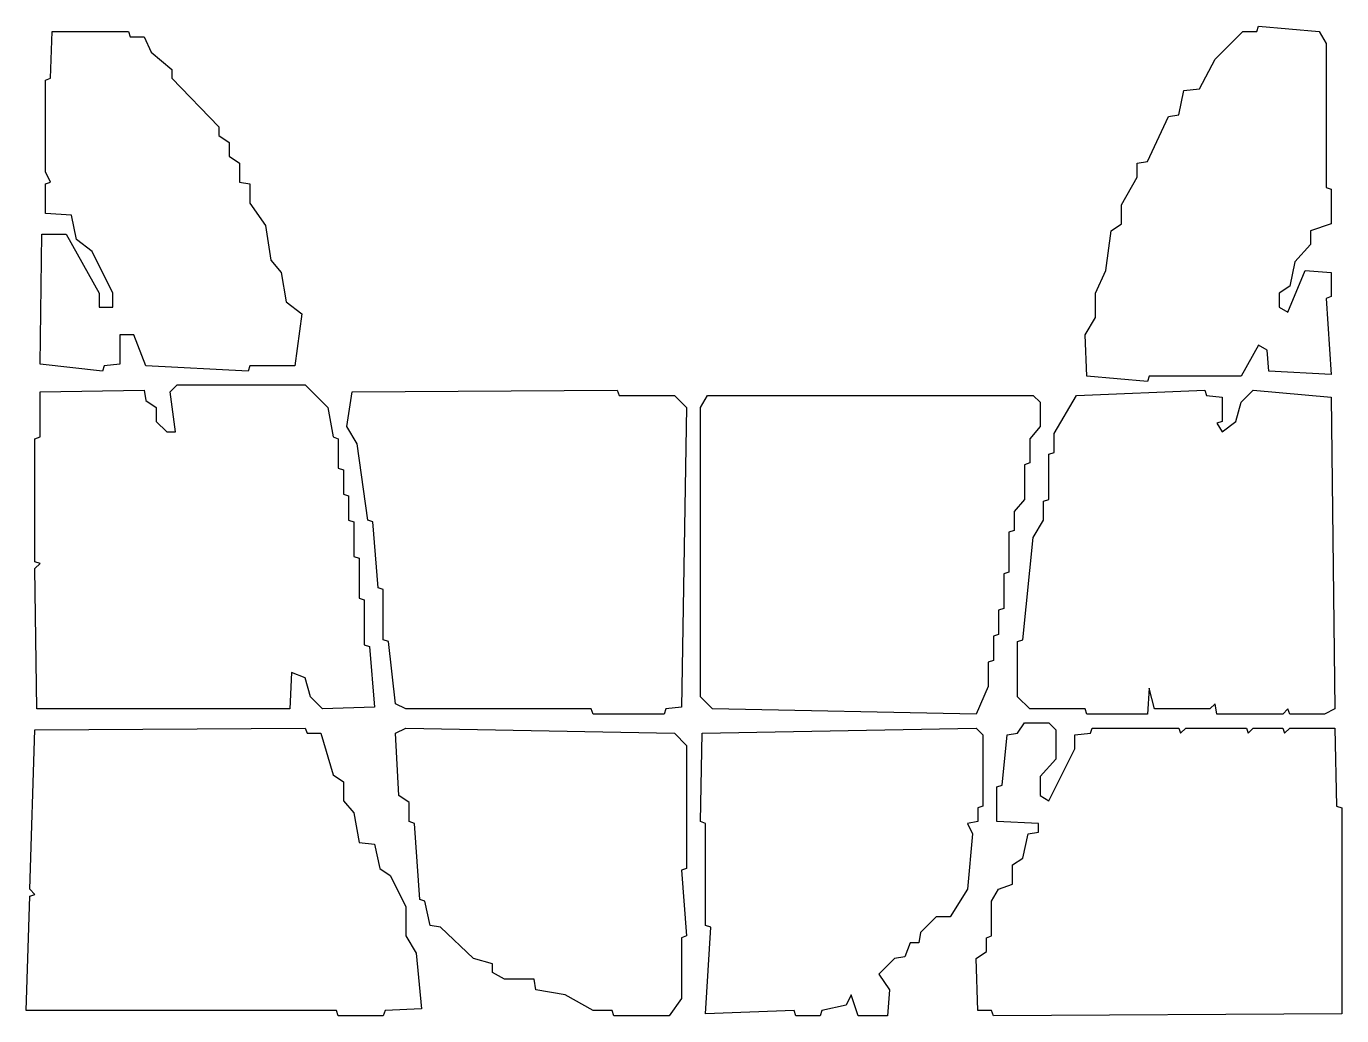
# Model space of a CAD drawing. Extents: x 64 to 452, y 60 to 1069.
# Drawn here: x 372.4 to 436.7, y 564.5 to 612.8 of the extents above; entities that cross this region are included whole.
import ezdxf

# ---------------------------------------------------------------- set-up
doc = ezdxf.new("R2010")
doc.units = 0

msp = doc.modelspace()

# ---------------------------------------------------------------- linework, layer by layer
at = {"layer": 'SMALL_FEATURE'}
for p, q in [((373.634, 610.277), (373.719, 612.563)), ((373.719, 612.563), (377.444, 612.563)), ((377.444, 612.563), (377.529, 612.309)), ((430.53, 611.209), (431.885, 612.563)), ((431.885, 612.563), (432.562, 612.563)), ((432.562, 612.563), (432.647, 612.817)), ((432.647, 612.817), (435.61, 612.563)), ((435.61, 612.563), (435.949, 611.971)), ((377.529, 612.309), (378.206, 612.309)), ((378.206, 612.309), (378.545, 611.547)), ((435.949, 611.971), (435.949, 604.943)), ((378.545, 611.547), (379.561, 610.701)), ((429.768, 609.769), (430.53, 611.209)), ((379.561, 610.701), (379.561, 610.277)), ((373.38, 610.193), (373.634, 610.277)), ((373.38, 605.705), (373.38, 610.193)), ((379.561, 610.277), (381.847, 607.907)), ((428.752, 608.499), (429.006, 609.685)), ((429.006, 609.685), (429.768, 609.769)), ((427.228, 606.213), (428.244, 608.415)), ((428.244, 608.415), (428.752, 608.499)), ((381.847, 607.907), (381.847, 607.483)), ((381.847, 607.483), (382.355, 607.145)), ((382.355, 607.145), (382.355, 606.467)), ((382.355, 606.467), (382.863, 606.129)), ((382.863, 606.129), (382.863, 605.197)), ((426.72, 606.129), (427.228, 606.213)), ((426.72, 605.451), (426.72, 606.129)), ((373.634, 605.197), (373.38, 605.705)), ((425.958, 604.097), (426.72, 605.451)), ((373.38, 605.113), (373.634, 605.197)), ((373.38, 603.673), (373.38, 605.113)), ((382.863, 605.197), (383.371, 605.113)), ((383.371, 605.113), (383.371, 604.181)), ((435.949, 604.943), (436.203, 604.859)), ((436.203, 604.859), (436.203, 603.165)), ((383.371, 604.181), (384.133, 603.081)), ((425.958, 603.165), (425.958, 604.097)), ((374.65, 603.589), (373.38, 603.673)), ((374.904, 602.403), (374.65, 603.589)), ((384.133, 603.081), (384.387, 601.387)), ((425.196, 600.879), (425.45, 602.827)), ((425.45, 602.827), (425.958, 603.165)), ((436.203, 603.165), (435.187, 602.827)), ((435.187, 602.827), (435.187, 602.149)), ((373.126, 596.307), (373.211, 602.657)), ((373.211, 602.657), (374.396, 602.657)), ((374.396, 602.657), (376.005, 599.779)), ((375.666, 601.811), (374.904, 602.403)), ((435.187, 602.149), (434.425, 601.303)), ((376.682, 599.779), (375.666, 601.811)), ((384.387, 601.387), (384.895, 600.795)), ((424.688, 599.779), (425.196, 600.879)), ((434.086, 598.847), (434.933, 600.879)), ((434.425, 601.303), (434.171, 600.117)), ((434.933, 600.879), (436.203, 600.795)), ((384.895, 600.795), (385.149, 599.355)), ((436.203, 600.795), (436.203, 599.609)), ((376.005, 599.779), (376.005, 599.101)), ((376.682, 599.101), (376.682, 599.779)), ((424.688, 598.593), (424.688, 599.779)), ((434.171, 600.117), (433.663, 599.779)), ((433.663, 599.779), (433.663, 599.101)), ((436.203, 599.609), (435.949, 599.525)), ((376.005, 599.101), (376.682, 599.101)), ((385.149, 599.355), (385.911, 598.763)), ((433.663, 599.101), (434.086, 598.847)), ((435.949, 599.525), (436.203, 595.799)), ((385.911, 598.763), (385.572, 596.223)), ((424.18, 597.747), (424.688, 598.593)), ((377.698, 597.747), (377.021, 597.747)), ((377.021, 597.747), (377.021, 596.307)), ((378.291, 596.223), (377.698, 597.747)), ((424.265, 595.715), (424.18, 597.747)), ((432.647, 597.239), (431.8, 595.715)), ((433.07, 596.985), (432.647, 597.239)), ((433.155, 595.969), (433.07, 596.985)), ((376.174, 595.969), (373.126, 596.307)), ((376.259, 596.223), (376.174, 595.969)), ((377.021, 596.307), (376.259, 596.223)), ((383.286, 595.969), (378.291, 596.223)), ((383.371, 596.223), (383.286, 595.969)), ((385.572, 596.223), (383.371, 596.223)), ((427.228, 595.461), (424.265, 595.715)), ((427.313, 595.715), (427.228, 595.461)), ((431.8, 595.715), (427.313, 595.715)), ((436.203, 595.799), (433.155, 595.969)), ((379.476, 594.953), (379.815, 595.291)), ((379.815, 595.291), (386.08, 595.291)), ((386.08, 595.291), (387.181, 594.191)), ((373.126, 594.953), (378.206, 595.037)), ((373.126, 592.751), (373.126, 594.953)), ((378.206, 595.037), (378.291, 594.529)), ((378.291, 594.529), (378.799, 594.191)), ((379.73, 593.005), (379.476, 594.953)), ((388.112, 593.259), (388.366, 594.953)), ((388.366, 594.953), (401.32, 595.037)), ((401.32, 595.037), (401.405, 594.783)), ((401.405, 594.783), (404.114, 594.783)), ((404.114, 594.783), (404.707, 594.191)), ((405.384, 594.191), (405.723, 594.783)), ((405.723, 594.783), (421.64, 594.783)), ((421.64, 594.783), (421.979, 594.445)), ((421.979, 594.445), (421.979, 593.259)), ((422.656, 592.921), (423.757, 594.783)), ((423.757, 594.783), (430.022, 595.037)), ((430.022, 595.037), (430.107, 594.783)), ((430.107, 594.783), (430.869, 594.699)), ((430.869, 594.699), (430.869, 593.513)), ((431.546, 593.513), (431.8, 594.445)), ((431.8, 594.445), (432.393, 595.037)), ((432.393, 595.037), (436.203, 594.699)), ((436.203, 594.699), (436.372, 579.459)), ((378.799, 594.191), (378.799, 593.513)), ((387.181, 594.191), (387.435, 592.751)), ((404.707, 594.191), (404.453, 579.543)), ((405.384, 580.051), (405.384, 594.191)), ((378.799, 593.513), (379.307, 593.005)), ((388.62, 592.413), (388.112, 593.259)), ((421.979, 593.259), (421.471, 592.667)), ((430.869, 593.513), (430.615, 593.429)), ((430.615, 593.429), (430.869, 593.005)), ((430.869, 593.005), (431.546, 593.513)), ((372.872, 592.667), (373.126, 592.751)), ((372.872, 586.655), (372.872, 592.667)), ((379.307, 593.005), (379.73, 593.005)), ((387.435, 592.751), (387.689, 592.667)), ((387.689, 592.667), (387.689, 591.227)), ((421.471, 592.667), (421.471, 591.481)), ((422.656, 591.989), (422.656, 592.921)), ((389.128, 588.687), (388.62, 592.413)), ((422.402, 591.905), (422.656, 591.989)), ((422.402, 589.703), (422.402, 591.905)), ((387.689, 591.227), (387.943, 591.143)), ((421.471, 591.481), (421.217, 591.397)), ((421.217, 591.397), (421.217, 589.703)), ((387.943, 591.143), (387.943, 589.957)), ((387.943, 589.957), (388.197, 589.873)), ((388.197, 589.873), (388.197, 588.687)), ((421.217, 589.703), (420.709, 589.111)), ((422.148, 589.619), (422.402, 589.703)), ((422.148, 588.687), (422.148, 589.619)), ((388.197, 588.687), (388.451, 588.603)), ((389.382, 588.603), (389.128, 588.687)), ((420.709, 589.111), (420.709, 588.179)), ((421.64, 587.841), (422.148, 588.687)), ((388.451, 588.603), (388.451, 586.909)), ((389.636, 585.385), (389.382, 588.603)), ((420.709, 588.179), (420.455, 588.095)), ((420.455, 588.095), (420.455, 586.147)), ((421.132, 582.845), (421.64, 587.841)), ((388.451, 586.909), (388.705, 586.825)), ((388.705, 586.825), (388.705, 584.877)), ((373.126, 586.571), (372.872, 586.655)), ((372.872, 586.317), (373.126, 586.571)), ((372.957, 579.459), (372.872, 586.317)), ((420.455, 586.147), (420.201, 586.063)), ((420.201, 586.063), (420.201, 584.369)), ((388.705, 584.877), (388.959, 584.793)), ((388.959, 584.793), (388.959, 582.591)), ((389.89, 585.301), (389.636, 585.385)), ((389.89, 582.845), (389.89, 585.301)), ((420.201, 584.369), (419.947, 584.285)), ((419.947, 584.285), (419.947, 583.099)), ((419.947, 583.099), (419.693, 583.015)), ((419.693, 583.015), (419.693, 581.829)), ((388.959, 582.591), (389.213, 582.507)), ((389.213, 582.507), (389.467, 579.543)), ((390.144, 582.761), (389.89, 582.845)), ((390.483, 579.713), (390.144, 582.761)), ((420.878, 582.761), (421.132, 582.845)), ((420.878, 580.051), (420.878, 582.761)), ((419.693, 581.829), (419.439, 581.745)), ((419.439, 581.745), (419.439, 580.559)), ((385.403, 581.237), (385.318, 579.459)), ((386.08, 580.983), (385.403, 581.237)), ((386.334, 580.051), (386.08, 580.983)), ((419.439, 580.559), (418.846, 579.205)), ((427.313, 580.475), (427.228, 579.205)), ((427.567, 579.459), (427.313, 580.475)), ((386.927, 579.459), (386.334, 580.051)), ((390.991, 579.459), (390.483, 579.713)), ((405.977, 579.459), (405.384, 580.051)), ((421.471, 579.459), (420.878, 580.051)), ((430.53, 579.713), (430.276, 579.459)), ((430.615, 579.205), (430.53, 579.713)), ((385.318, 579.459), (372.957, 579.459)), ((389.467, 579.543), (386.927, 579.459)), ((400.05, 579.459), (390.991, 579.459)), ((400.135, 579.205), (400.05, 579.459)), ((403.606, 579.205), (400.135, 579.205)), ((403.691, 579.459), (403.606, 579.205)), ((404.453, 579.543), (403.691, 579.459)), ((418.846, 579.205), (405.977, 579.459)), ((424.18, 579.459), (421.471, 579.459)), ((424.265, 579.205), (424.18, 579.459)), ((427.228, 579.205), (424.265, 579.205)), ((430.276, 579.459), (427.567, 579.459)), ((433.832, 579.205), (430.615, 579.205)), ((434.086, 579.459), (433.832, 579.205)), ((434.171, 579.205), (434.086, 579.459)), ((435.864, 579.205), (434.171, 579.205)), ((436.372, 579.459), (435.864, 579.205)), ((372.618, 570.653), (372.872, 578.443)), ((372.872, 578.443), (386.08, 578.527)), ((386.08, 578.527), (386.165, 578.273)), ((390.483, 578.273), (390.991, 578.527)), ((390.991, 578.527), (404.114, 578.273)), ((405.469, 578.273), (418.846, 578.527)), ((418.846, 578.527), (419.185, 578.189)), ((420.878, 578.273), (421.217, 578.781)), ((421.217, 578.781), (422.402, 578.781)), ((422.402, 578.781), (422.741, 578.443)), ((422.741, 578.443), (422.741, 577.003)), ((424.434, 578.273), (424.519, 578.527)), ((424.519, 578.527), (428.752, 578.527)), ((428.752, 578.527), (428.837, 578.273)), ((428.837, 578.273), (429.091, 578.527)), ((429.091, 578.527), (432.054, 578.527)), ((432.054, 578.527), (432.139, 578.273)), ((432.139, 578.273), (432.393, 578.527)), ((432.393, 578.527), (433.832, 578.527)), ((433.832, 578.527), (433.917, 578.273)), ((433.917, 578.273), (434.171, 578.527)), ((434.171, 578.527), (436.372, 578.527)), ((436.372, 578.527), (436.457, 574.717)), ((386.165, 578.273), (386.842, 578.273)), ((386.842, 578.273), (387.435, 576.241)), ((390.652, 575.225), (390.483, 578.273)), ((404.114, 578.273), (404.707, 577.681)), ((405.384, 573.955), (405.469, 578.273)), ((419.185, 578.189), (419.185, 574.717)), ((420.116, 575.733), (420.37, 578.189)), ((420.37, 578.189), (420.878, 578.273)), ((423.672, 578.189), (424.434, 578.273)), ((423.672, 577.511), (423.672, 578.189)), ((404.707, 577.681), (404.707, 571.669)), ((422.402, 574.971), (423.672, 577.511)), ((422.741, 577.003), (421.979, 576.157)), ((387.435, 576.241), (387.943, 575.903)), ((387.943, 575.903), (387.943, 574.971)), ((421.979, 576.157), (421.979, 575.225)), ((391.16, 574.887), (390.652, 575.225)), ((419.862, 575.649), (420.116, 575.733)), ((419.862, 573.955), (419.862, 575.649)), ((421.979, 575.225), (422.402, 574.971)), ((387.943, 574.971), (388.451, 574.379)), ((391.16, 573.955), (391.16, 574.887)), ((419.185, 574.717), (418.931, 574.633)), ((418.931, 574.633), (418.931, 573.955)), ((436.457, 574.717), (436.711, 574.633)), ((436.711, 574.633), (436.711, 564.557)), ((388.451, 574.379), (388.705, 572.939)), ((391.414, 573.871), (391.16, 573.955)), ((391.668, 570.145), (391.414, 573.871)), ((405.638, 573.871), (405.384, 573.955)), ((405.638, 568.875), (405.638, 573.871)), ((418.931, 573.955), (418.423, 573.871)), ((418.423, 573.871), (418.677, 573.363)), ((421.894, 573.871), (419.862, 573.955)), ((421.894, 573.447), (421.894, 573.871)), ((418.677, 573.363), (418.423, 570.653)), ((421.132, 572.177), (421.386, 573.363)), ((421.386, 573.363), (421.894, 573.447)), ((388.705, 572.939), (389.467, 572.855)), ((389.467, 572.855), (389.721, 571.669)), ((420.624, 571.839), (421.132, 572.177)), ((389.721, 571.669), (390.229, 571.331)), ((390.229, 571.331), (390.991, 569.807)), ((404.707, 571.669), (404.453, 571.585)), ((404.453, 571.585), (404.707, 568.367)), ((420.624, 570.907), (420.624, 571.839)), ((372.872, 570.399), (372.618, 570.653)), ((418.423, 570.653), (417.576, 569.299)), ((419.608, 570.061), (419.947, 570.653)), ((419.947, 570.653), (420.624, 570.907)), ((372.449, 564.727), (372.618, 570.315)), ((372.618, 570.315), (372.872, 570.399)), ((391.922, 570.061), (391.668, 570.145)), ((392.176, 568.875), (391.922, 570.061)), ((419.608, 568.367), (419.608, 570.061)), ((390.991, 569.807), (390.991, 568.367)), ((392.684, 568.791), (392.176, 568.875)), ((394.293, 567.267), (392.684, 568.791)), ((405.892, 568.791), (405.638, 568.875)), ((405.638, 564.557), (405.892, 568.791)), ((416.899, 569.299), (416.137, 568.537)), ((417.576, 569.299), (416.899, 569.299)), ((390.991, 568.367), (391.499, 567.521)), ((404.707, 568.367), (404.453, 568.283)), ((404.453, 568.283), (404.453, 565.319)), ((416.137, 568.537), (416.052, 568.029)), ((419.354, 568.283), (419.608, 568.367)), ((419.354, 567.605), (419.354, 568.283)), ((391.499, 567.521), (391.753, 564.811)), ((415.629, 568.029), (415.375, 567.351)), ((416.052, 568.029), (415.629, 568.029)), ((418.846, 567.267), (419.354, 567.605)), ((395.224, 567.013), (394.293, 567.267)), ((395.224, 566.589), (395.224, 567.013)), ((414.867, 567.267), (414.105, 566.505)), ((415.375, 567.351), (414.867, 567.267)), ((418.931, 564.727), (418.846, 567.267)), ((395.817, 566.251), (395.224, 566.589)), ((397.256, 566.251), (395.817, 566.251)), ((397.341, 565.743), (397.256, 566.251)), ((414.105, 566.505), (414.613, 565.743)), ((398.78, 565.489), (397.341, 565.743)), ((414.613, 565.743), (414.528, 564.473)), ((400.135, 564.727), (398.78, 565.489)), ((404.453, 565.319), (403.86, 564.473)), ((412.496, 564.981), (411.311, 564.727)), ((412.75, 565.489), (412.496, 564.981)), ((413.089, 564.473), (412.75, 565.489)), ((387.604, 564.727), (372.449, 564.727)), ((387.689, 564.473), (387.604, 564.727)), ((389.89, 564.473), (387.689, 564.473)), ((389.975, 564.727), (389.89, 564.473)), ((391.753, 564.811), (389.975, 564.727)), ((401.066, 564.727), (400.135, 564.727)), ((401.151, 564.473), (401.066, 564.727)), ((403.86, 564.473), (401.151, 564.473)), ((409.956, 564.727), (405.638, 564.557)), ((410.041, 564.473), (409.956, 564.727)), ((411.226, 564.473), (410.041, 564.473)), ((411.311, 564.727), (411.226, 564.473)), ((414.528, 564.473), (413.089, 564.473)), ((419.608, 564.727), (418.931, 564.727)), ((419.693, 564.473), (419.608, 564.727)), ((436.711, 564.557), (419.693, 564.473))]:
    msp.add_line(p, q, dxfattribs=at)

doc.saveas('drawing.dxf')
